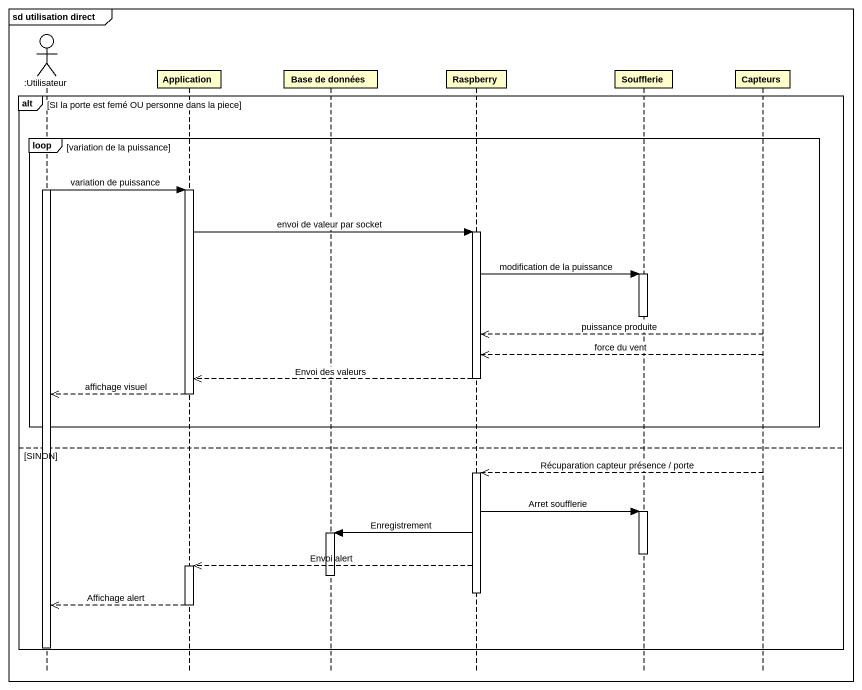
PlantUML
@startuml
mainframe sd utilisation direct
hide footbox
actor ":Utilisateur" as Utilisateur
participant Application
participant "Base de données" as Base_de_données
participant Raspberry
participant Soufflerie
participant Capteurs

alt SI la porte est femé OU personne dans la piece
  loop variation de la puissance
    activate Utilisateur
    Utilisateur -> Application : variation de puissance
    activate Application
    Application -> Raspberry : envoi de valeur par socket
    activate Raspberry
    Raspberry -> Soufflerie : modification de la puissance
    activate Soufflerie
    deactivate Soufflerie
    Capteurs -->> Raspberry : puissance produite
    Capteurs -->> Raspberry : force du vent
    Raspberry -->> Application : Envoi des valeurs
    deactivate Raspberry
    Application -->> Utilisateur : affichage visuel
    deactivate Application
  end
else SINON
  Capteurs -->> Raspberry : Récuparation capteur présence / porte
  activate Raspberry
  Raspberry -> Soufflerie : Arret soufflerie
  activate Soufflerie
  Raspberry -> Base_de_données : Enregistrement
  activate Base_de_données
  deactivate Soufflerie
  Raspberry -->> Application : Envoi alert
  activate Application
  deactivate Base_de_données
  deactivate Raspberry
  Application -->> Utilisateur : Affichage alert
  deactivate Application
  deactivate Utilisateur
end
@enduml
